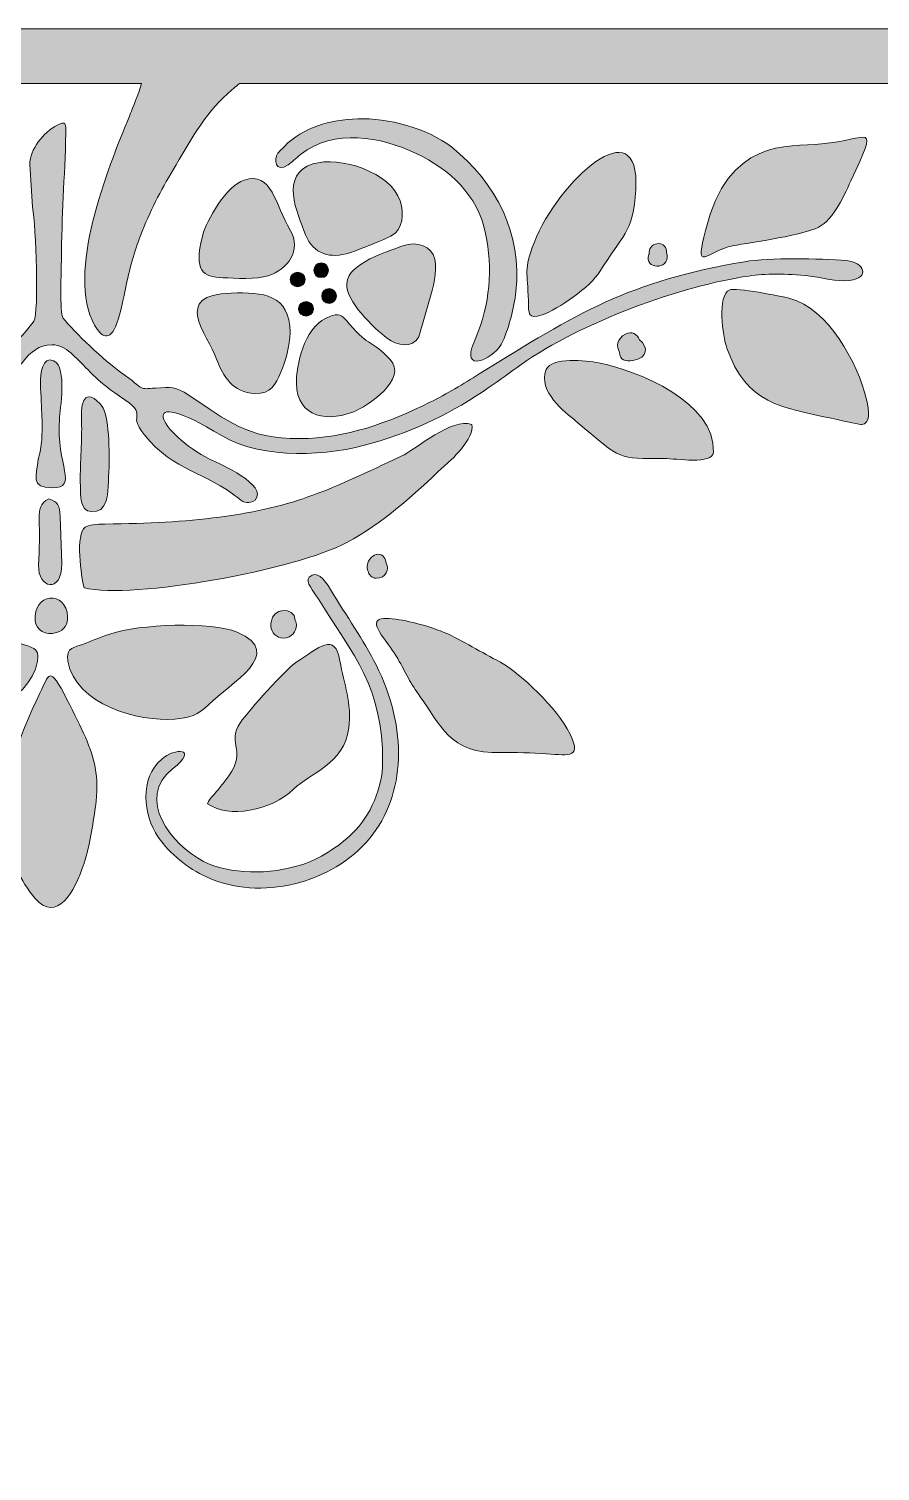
# Model space of a CAD drawing. Header units: inches. Extents: x -203 to 795, y -81 to 920.
# Drawn here: x 46.8 to 326, y 447.1 to 920.3 of the extents above; entities that cross this region are included whole.
import ezdxf

# ---------------------------------------------------------------- set-up
doc = ezdxf.new("R2010")
doc.units = ezdxf.units.IN
doc.header["$MEASUREMENT"] = 0
doc.layers.add('图层 1', color=7, linetype='Continuous')

# ---------------------------------------------------------------- blocks, each defined once
blk = doc.blocks.new('block 2')
at = {"layer": '图层 1', "true_color": 0xffffff}
h = blk.add_hatch(color=7, dxfattribs=at)
h.dxf.hatch_style = 2
edge = h.paths.add_edge_path()
edge.add_spline(control_points=[(786.4, 920.25), (786.4, 920.25), (-197.3, 920.25), (-197.3, 920.25), (-197.3, 920.25), (-197.3, 902.28), (-197.3, 902.28), (-197.3, 902.28), (-8.06, 902.28), (-8.06, 902.28), (-6.8, 901.25), (-5.44, 900.08), (-4.16, 898.94), (3.57, 892.07), (8.43, 882.86), (13.67, 874.02), (17.78, 867.1), (21.41, 860.17), (24.28, 852.67), (26.4, 847.15), (28.11, 841.32), (29.29, 834.96), (29.7, 832.77), (30.79, 827.58), (32.13, 823.69), (34.41, 817.07), (37.41, 819.41), (39.44, 823.07), (48.88, 840.07), (35.32, 874.03), (27.98, 891.66), (27.98, 891.66), (27.61, 892.57), (27.61, 892.57), (27, 894.11), (25.16, 898.85), (24.02, 902.28), (24.02, 902.28), (83.79, 902.28), (83.79, 902.28), (82.64, 898.85), (80.81, 894.11), (80.19, 892.57), (80.19, 892.57), (79.83, 891.66), (79.83, 891.66), (72.48, 874.03), (58.93, 840.07), (68.36, 823.07), (70.4, 819.41), (73.39, 817.07), (75.67, 823.69), (77.01, 827.58), (78.1, 832.77), (78.5, 834.96), (79.69, 841.31), (81.4, 847.15), (83.52, 852.67), (86.4, 860.17), (90.03, 867.1), (94.13, 874.02), (99.37, 882.86), (104.23, 892.07), (111.96, 898.94), (113.24, 900.08), (114.6, 901.25), (115.86, 902.28), (115.86, 902.28), (647.17, 902.28), (647.17, 902.28), (648.53, 902.02), (649.74, 901.5), (650.54, 900.5), (653.68, 896.55), (656.1, 889.69), (657.85, 884.98), (658.12, 884.26), (658.37, 883.53), (658.61, 882.8), (669.41, 849.24), (651.18, 835.38), (659.81, 832.57), (663.41, 831.39), (670.94, 830.42), (673.45, 833.65), (676.67, 837.79), (678.79, 841.93), (680.72, 846.29), (686.83, 860.08), (687.55, 876.25), (683.25, 891.11), (681.27, 897.98), (682.01, 901.03), (684.62, 902.28), (684.62, 902.28), (777.41, 902.28), (777.41, 902.28), (777.41, 902.28), (777.41, 805.55), (777.41, 805.55), (775.62, 805.2), (773.06, 805.49), (769.42, 806.53), (754.56, 810.83), (738.39, 810.11), (724.61, 804), (720.25, 802.06), (716.1, 799.94), (711.96, 796.73), (708.73, 794.23), (709.69, 786.69), (710.88, 783.08), (713.69, 774.46), (727.55, 792.68), (761.11, 781.88), (761.84, 781.65), (762.58, 781.4), (763.28, 781.13), (767.49, 779.57), (773.39, 777.48), (777.42, 774.82), (777.42, 774.82), (777.42, -78.76), (777.42, -78.76), (777.42, -78.76), (795.39, -78.76), (795.39, -78.76), (795.39, -78.76), (795.39, 911.27), (795.39, 911.27), (795.39, 911.27), (795.39, 920.25), (795.39, 920.25), (795.39, 920.25), (786.4, 920.25), (786.4, 920.25)], knot_values=[0, 0, 0, 0, 1, 1, 1, 2, 2, 2, 3, 3, 3, 4, 4, 4, 5, 5, 5, 6, 6, 6, 7, 7, 7, 8, 8, 8, 9, 9, 9, 10, 10, 10, 11, 11, 11, 12, 12, 12, 13, 13, 13, 14, 14, 14, 15, 15, 15, 16, 16, 16, 17, 17, 17, 18, 18, 18, 19, 19, 19, 20, 20, 20, 21, 21, 21, 22, 22, 22, 23, 23, 23, 24, 24, 24, 25, 25, 25, 26, 26, 26, 27, 27, 27, 28, 28, 28, 29, 29, 29, 30, 30, 30, 31, 31, 31, 32, 32, 32, 33, 33, 33, 34, 34, 34, 35, 35, 35, 36, 36, 36, 37, 37, 37, 38, 38, 38, 39, 39, 39, 40, 40, 40, 41, 41, 41, 42, 42, 42, 43, 43, 43, 44, 44, 44, 45, 45, 45, 45], degree=3, periodic=1)
h = blk.add_hatch(color=7, dxfattribs=at)
h.dxf.hatch_style = 2
edge = h.paths.add_edge_path()
edge.add_spline(control_points=[(215.11, 826.42), (220.44, 828.22), (230.87, 835.57), (234.11, 840.63), (241.28, 852.66), (244.98, 852.9), (245.84, 867.56), (247.48, 894.88), (220.39, 870.43), (212.51, 850.08), (209, 841.04), (210.4, 840.64), (210.62, 831.06), (210.72, 826.83), (210.38, 824.81), (215.11, 826.42)], knot_values=[0, 0, 0, 0, 1, 1, 1, 2, 2, 2, 3, 3, 3, 4, 4, 4, 5, 5, 5, 5], degree=3, periodic=1)
h = blk.add_hatch(color=7, dxfattribs=at)
h.dxf.hatch_style = 2
edge = h.paths.add_edge_path()
edge.add_spline(control_points=[(-194.35, 837.91), (-167.71, 837.91), (-146.98, 834.09), (-122.35, 821.47), (-109.63, 814.95), (-97.93, 806.52), (-84.65, 798.38), (-77.1, 793.75), (-69.13, 789.74), (-61.23, 786.7), (-50.23, 782.48), (-35.06, 778.9), (-23.49, 780.14), (-14.67, 781.08), (-5.47, 784.48), (1.44, 788.42), (4.58, 790.22), (8.17, 792.78), (12.03, 793.58), (16.81, 794.55), (18.52, 792.36), (15.36, 788.43), (13.46, 786.08), (10.13, 784.06), (7.9, 782.52), (1.98, 778.45), (-13.69, 772.48), (-12.37, 765.46), (-8.46, 763.48), (-5.85, 767.5), (-2.65, 769.32), (4.43, 773.35), (8.99, 775.15), (16.45, 780.04), (22.53, 784.02), (25.06, 783.66), (27.62, 791.02), (30.35, 798.84), (25.86, 794.99), (33.72, 801.17), (37.6, 804.21), (42.78, 808.44), (45.03, 811.25), (47.36, 814.14), (49.98, 816.6), (54.44, 816.6), (56.81, 816.6), (58.75, 815.52), (60.53, 813.93), (67.09, 808.08), (68.06, 805.41), (76.54, 799.8), (87.14, 792.8), (78.51, 794.61), (84.6, 787.15), (94.74, 774.75), (104.72, 775.09), (115.64, 766.2), (117.65, 764.55), (118.89, 764.39), (120.99, 765.63), (125.39, 770.67), (109.43, 777.56), (106.3, 779.02), (89.68, 787.19), (80.58, 804.9), (110.17, 786.72), (123.92, 778.78), (144.93, 780.01), (159.71, 784.42), (173.99, 788.69), (185.61, 794.22), (197.74, 802.67), (201.25, 805.12), (204.68, 807.59), (208.27, 810.15), (227.8, 824.05), (261.31, 836.11), (282.92, 839.17), (288.36, 839.94), (294.77, 840.09), (303.03, 839.14), (306.88, 838.67), (311.69, 837.21), (315.84, 837.7), (323.09, 838.54), (320.49, 843.78), (315.03, 844.21), (305.94, 844.93), (289.87, 845.27), (281.51, 843.87), (243.72, 837.52), (226.54, 827), (194.54, 807.05), (189.27, 803.77), (183.92, 800.53), (178.33, 797.75), (165.03, 791.11), (150.56, 785.86), (135.71, 785.86), (118.03, 785.86), (112.23, 791.63), (99.29, 800.04), (94.64, 803.06), (93.68, 802.77), (88.33, 802.42), (82.48, 802.03), (85.51, 801.5), (76.89, 807.64), (71.8, 811.26), (61.62, 820.75), (58, 825.47), (56.91, 826.9), (57.46, 841.49), (57.48, 844.59), (57.55, 858.6), (58.56, 871.53), (58.95, 885.98), (59.03, 889.08), (58.93, 890.19), (56.14, 888.7), (51.52, 886.22), (47.1, 880.63), (47.1, 875.87), (47.1, 875.87), (48.05, 861.72), (48.05, 861.72), (49.08, 855.28), (50.22, 827.4), (48.42, 824.39), (46.2, 820.71), (36.9, 811.7), (32.98, 808.31), (25.93, 802.24), (24.74, 802.12), (18.47, 802.25), (12.08, 802.37), (12.88, 802.18), (7.11, 798.69), (-1.03, 793.78), (-15.2, 785.59), (-32.91, 785.59), (-52.26, 785.59), (-74.75, 799.79), (-91.39, 809.46), (-101.02, 815.06), (-110.73, 820.58), (-120.39, 825.48), (-137.51, 834.15), (-156.22, 841.16), (-174.33, 842.83), (-178.38, 843.21), (-194.35, 844.7), (-198.05, 841.37), (-202.02, 837.78), (-197.3, 837.91), (-194.35, 837.91)], knot_values=[0, 0, 0, 0, 1, 1, 1, 2, 2, 2, 3, 3, 3, 4, 4, 4, 5, 5, 5, 6, 6, 6, 7, 7, 7, 8, 8, 8, 9, 9, 9, 10, 10, 10, 11, 11, 11, 12, 12, 12, 13, 13, 13, 14, 14, 14, 15, 15, 15, 16, 16, 16, 17, 17, 17, 18, 18, 18, 19, 19, 19, 20, 20, 20, 21, 21, 21, 22, 22, 22, 23, 23, 23, 24, 24, 24, 25, 25, 25, 26, 26, 26, 27, 27, 27, 28, 28, 28, 29, 29, 29, 30, 30, 30, 31, 31, 31, 32, 32, 32, 33, 33, 33, 34, 34, 34, 35, 35, 35, 36, 36, 36, 37, 37, 37, 38, 38, 38, 39, 39, 39, 40, 40, 40, 41, 41, 41, 42, 42, 42, 43, 43, 43, 44, 44, 44, 45, 45, 45, 46, 46, 46, 47, 47, 47, 48, 48, 48, 49, 49, 49, 50, 50, 50, 51, 51, 51, 52, 52, 52, 52], degree=3, periodic=1)
h = blk.add_hatch(color=7, dxfattribs=at)
h.dxf.hatch_style = 2
edge = h.paths.add_edge_path()
edge.add_spline(control_points=[(192.11, 815.64), (189.53, 807.42), (199.94, 812.28), (202.26, 817.75), (204.39, 822.76), (205.89, 828.4), (206.54, 834.09), (208.73, 852.83), (200.1, 869.88), (185.41, 881.5), (177.68, 887.63), (164.36, 891.12), (154.67, 890.75), (145.62, 890.41), (136.7, 887.95), (130.6, 881.7), (129.69, 880.77), (128.96, 880.12), (128.48, 879.43), (127.08, 877.46), (127.5, 872.77), (131.86, 875.66), (133.12, 876.5), (134.24, 877.74), (135.92, 879.05), (146.93, 887.65), (162.15, 884.89), (173.84, 879.37), (184.78, 874.2), (193.96, 865.79), (196.61, 853.12), (198.99, 841.75), (198, 829.59), (193.38, 818.92), (192.91, 817.84), (192.45, 816.75), (192.11, 815.64)], knot_values=[0, 0, 0, 0, 1, 1, 1, 2, 2, 2, 3, 3, 3, 4, 4, 4, 5, 5, 5, 6, 6, 6, 7, 7, 7, 8, 8, 8, 9, 9, 9, 10, 10, 10, 11, 11, 11, 12, 12, 12, 12], degree=3, periodic=1)
h = blk.add_hatch(color=7, dxfattribs=at)
h.dxf.hatch_style = 2
edge = h.paths.add_edge_path()
edge.add_spline(control_points=[(275.86, 848.63), (279.04, 849.74), (296.1, 851.46), (304.67, 854.68), (310.21, 856.78), (313.75, 864.61), (316.38, 870.37), (325.67, 890.71), (322.81, 883.9), (306.7, 882.49), (295.52, 881.51), (276.09, 884.36), (268.68, 854.14), (265.54, 841.25), (267.52, 845.72), (275.86, 848.63)], knot_values=[0, 0, 0, 0, 1, 1, 1, 2, 2, 2, 3, 3, 3, 4, 4, 4, 5, 5, 5, 5], degree=3, periodic=1)
h = blk.add_hatch(color=7, dxfattribs=at)
h.dxf.hatch_style = 2
edge = h.paths.add_edge_path()
edge.add_spline(control_points=[(165.56, 852.26), (169.58, 854.4), (169.91, 859.56), (168.57, 863.79), (165.61, 873.16), (148.86, 878.69), (139.91, 875.93), (129.06, 872.59), (134.72, 859.92), (137.56, 852.69), (140.09, 846.26), (145.81, 844.74), (152.02, 846.8), (156.77, 848.39), (163.44, 851.13), (165.56, 852.26)], knot_values=[0, 0, 0, 0, 1, 1, 1, 2, 2, 2, 3, 3, 3, 4, 4, 4, 5, 5, 5, 5], degree=3, periodic=1)
h = blk.add_hatch(color=7, dxfattribs=at)
h.dxf.hatch_style = 2
edge = h.paths.add_edge_path()
edge.add_spline(control_points=[(117.39, 870.66), (111.74, 868.77), (105.07, 857.67), (103.71, 852.15), (100.87, 840.67), (103.8, 838.91), (110.41, 838.62), (114.5, 838.44), (121.51, 837.98), (125.27, 839.25), (131.62, 841.39), (136.46, 847.53), (132.48, 854.26), (127.67, 862.38), (126.55, 873.71), (117.39, 870.66)], knot_values=[0, 0, 0, 0, 1, 1, 1, 2, 2, 2, 3, 3, 3, 4, 4, 4, 5, 5, 5, 5], degree=3, periodic=1)
h = blk.add_hatch(color=7, dxfattribs=at)
h.dxf.hatch_style = 2
edge = h.paths.add_edge_path()
edge.add_spline(control_points=[(174.74, 819.27), (174.74, 819.27), (178.16, 831.36), (178.16, 831.36), (179.41, 835.15), (180.83, 840.49), (179.91, 844.75), (179, 849.03), (174.31, 850.71), (169.41, 849.05), (167.51, 848.41), (159.93, 845.54), (158.66, 844.78), (154.61, 842.38), (151.34, 840.72), (151.08, 836.64), (150.72, 830.9), (159.73, 822.32), (164.39, 818.7), (167.35, 816.4), (172.69, 815.32), (174.74, 819.27)], knot_values=[0, 0, 0, 0, 1, 1, 1, 2, 2, 2, 3, 3, 3, 4, 4, 4, 5, 5, 5, 6, 6, 6, 7, 7, 7, 7], degree=3, periodic=1)
h = blk.add_hatch(color=7, dxfattribs=at)
h.dxf.hatch_style = 2
edge = h.paths.add_edge_path()
edge.add_spline(control_points=[(256.16, 846.12), (256.12, 846.38), (256.03, 846.58), (255.96, 846.81), (256.1, 848.42), (255.15, 850.07), (252.79, 849.77), (251.01, 849.54), (250.07, 847.87), (250.24, 846.38), (250.22, 846.31), (250.18, 846.26), (250.15, 846.2), (248.39, 841.38), (256.82, 840.94), (256.16, 846.12)], knot_values=[0, 0, 0, 0, 1, 1, 1, 2, 2, 2, 3, 3, 3, 4, 4, 4, 5, 5, 5, 5], degree=3, periodic=1)
h = blk.add_hatch(color=7, dxfattribs=at)
h.dxf.hatch_style = 2
edge = h.paths.add_edge_path()
edge.add_spline(control_points=[(145.1, 841.06), (145.1, 842.39), (144.01, 843.48), (142.68, 843.48), (141.34, 843.48), (140.26, 842.39), (140.26, 841.06), (140.26, 839.72), (141.34, 838.64), (142.68, 838.64), (144.01, 838.64), (145.1, 839.72), (145.1, 841.06)], knot_values=[0, 0, 0, 0, 1, 1, 1, 2, 2, 2, 3, 3, 3, 4, 4, 4, 4], degree=3, periodic=1)
h = blk.add_hatch(color=7, dxfattribs=at)
h.dxf.hatch_style = 2
edge = h.paths.add_edge_path()
edge.add_spline(control_points=[(132.53, 838.04), (132.53, 836.7), (133.62, 835.62), (134.95, 835.62), (136.29, 835.62), (137.38, 836.7), (137.38, 838.04), (137.38, 839.38), (136.29, 840.46), (134.95, 840.46), (133.62, 840.46), (132.53, 839.38), (132.53, 838.04)], knot_values=[0, 0, 0, 0, 1, 1, 1, 2, 2, 2, 3, 3, 3, 4, 4, 4, 4], degree=3, periodic=1)
h = blk.add_hatch(color=7, dxfattribs=at)
h.dxf.hatch_style = 2
edge = h.paths.add_edge_path()
edge.add_spline(control_points=[(108.4, 811.92), (110.5, 806.28), (113.67, 800.88), (120.93, 800.64), (126.39, 800.46), (127.59, 803.54), (129.45, 807.62), (130.94, 810.9), (132.46, 816.49), (132.46, 820.58), (132.46, 833.23), (123.52, 833.91), (113.2, 833.59), (93.45, 832.99), (105.33, 820.14), (108.4, 811.92)], knot_values=[0, 0, 0, 0, 1, 1, 1, 2, 2, 2, 3, 3, 3, 4, 4, 4, 5, 5, 5, 5], degree=3, periodic=1)
h = blk.add_hatch(color=7, dxfattribs=at)
h.dxf.hatch_style = 2
edge = h.paths.add_edge_path()
edge.add_spline(control_points=[(145.28, 830.21), (146.61, 830.21), (147.7, 831.3), (147.7, 832.64), (147.7, 833.98), (146.61, 835.06), (145.28, 835.06), (143.94, 835.06), (142.86, 833.98), (142.86, 832.64), (142.86, 831.3), (143.94, 830.21), (145.28, 830.21)], knot_values=[0, 0, 0, 0, 1, 1, 1, 2, 2, 2, 3, 3, 3, 4, 4, 4, 4], degree=3, periodic=1)
h = blk.add_hatch(color=7, dxfattribs=at)
h.dxf.hatch_style = 2
edge = h.paths.add_edge_path()
edge.add_spline(control_points=[(296.38, 831.84), (293.47, 832.59), (278.54, 835.45), (276.66, 834.67), (272.45, 832.95), (274.4, 819.21), (275.69, 815.55), (282.21, 797.04), (293.73, 796.08), (309.97, 792.49), (315.2, 791.34), (319.59, 790.41), (319.95, 790.45), (322.66, 790.74), (322.49, 794.69), (321.51, 798.72), (318.55, 810.77), (308.86, 828.61), (296.38, 831.84)], knot_values=[0, 0, 0, 0, 1, 1, 1, 2, 2, 2, 3, 3, 3, 4, 4, 4, 5, 5, 5, 6, 6, 6, 6], degree=3, periodic=1)
h = blk.add_hatch(color=7, dxfattribs=at)
h.dxf.hatch_style = 2
edge = h.paths.add_edge_path()
edge.add_spline(control_points=[(137.7, 830.84), (136.36, 830.84), (135.27, 829.75), (135.27, 828.42), (135.27, 827.08), (136.36, 826), (137.7, 826), (139.03, 826), (140.12, 827.08), (140.12, 828.42), (140.12, 829.75), (139.03, 830.84), (137.7, 830.84)], knot_values=[0, 0, 0, 0, 1, 1, 1, 2, 2, 2, 3, 3, 3, 4, 4, 4, 4], degree=3, periodic=1)
h = blk.add_hatch(color=7, dxfattribs=at)
h.dxf.hatch_style = 2
edge = h.paths.add_edge_path()
edge.add_spline(control_points=[(153.04, 794.55), (158.05, 796.47), (171.26, 805.45), (165.26, 811.82), (159.2, 818.25), (158.59, 815.63), (151.94, 823.4), (150.85, 824.67), (149.52, 826.86), (147.25, 826.39), (138.64, 824.62), (135.3, 813.95), (134.63, 806.24), (133.52, 793.65), (143.19, 790.8), (153.04, 794.55)], knot_values=[0, 0, 0, 0, 1, 1, 1, 2, 2, 2, 3, 3, 3, 4, 4, 4, 5, 5, 5, 5], degree=3, periodic=1)
h = blk.add_hatch(color=7, dxfattribs=at)
h.dxf.hatch_style = 2
edge = h.paths.add_edge_path()
edge.add_spline(control_points=[(244.83, 811.42), (250.07, 812.35), (249.87, 816.01), (247.1, 818.2), (246.4, 820.02), (244.58, 821.28), (242.49, 820.14), (239.64, 818.59), (239.4, 815.96), (240.47, 814.23), (240.64, 811.55), (242.54, 811.01), (244.83, 811.42)], knot_values=[0, 0, 0, 0, 1, 1, 1, 2, 2, 2, 3, 3, 3, 4, 4, 4, 4], degree=3, periodic=1)
h = blk.add_hatch(color=7, dxfattribs=at)
h.dxf.hatch_style = 2
edge = h.paths.add_edge_path()
edge.add_spline(control_points=[(49.89, 779.14), (49.36, 773.51), (47.22, 769.68), (54.44, 769.68), (63.3, 769.68), (55.74, 777.1), (56.81, 792.38), (57, 795.02), (59.45, 809.2), (55.03, 811.3), (51.15, 813.13), (50.61, 807.04), (50.61, 803.99), (50.78, 799.72), (51, 796.1), (51.1, 792.89), (51.18, 790.18), (51.19, 787.78), (51.02, 785.53), (50.85, 783.28), (50.5, 781.19), (49.89, 779.14)], knot_values=[0, 0, 0, 0, 1, 1, 1, 2, 2, 2, 3, 3, 3, 4, 4, 4, 5, 5, 5, 6, 6, 6, 7, 7, 7, 7], degree=3, periodic=1)
h = blk.add_hatch(color=7, dxfattribs=at)
h.dxf.hatch_style = 2
edge = h.paths.add_edge_path()
edge.add_spline(control_points=[(233.61, 810.7), (229.77, 811.45), (218.13, 812.68), (216.47, 808.46), (213.63, 801.24), (222.5, 794.69), (226.24, 791.54), (242.09, 778.16), (239.58, 779.48), (255.29, 779.31), (258.98, 779.27), (271.14, 777.3), (271.32, 781.29), (272.07, 797.72), (246.71, 808.16), (233.61, 810.7)], knot_values=[0, 0, 0, 0, 1, 1, 1, 2, 2, 2, 3, 3, 3, 4, 4, 4, 5, 5, 5, 5], degree=3, periodic=1)
h = blk.add_hatch(color=7, dxfattribs=at)
h.dxf.hatch_style = 2
edge = h.paths.add_edge_path()
edge.add_spline(control_points=[(63.74, 769.19), (63.9, 765.64), (63.83, 760.99), (69.03, 762), (73.12, 762.79), (72.76, 770.04), (72.95, 773.25), (73.5, 782.14), (72.92, 793.73), (70.86, 796.4), (68.86, 799.01), (65.34, 801.73), (64.31, 796.83), (63.79, 794.41), (64.14, 792.19), (64.14, 789.06), (64.13, 783.27), (63.46, 775.31), (63.74, 769.19)], knot_values=[0, 0, 0, 0, 1, 1, 1, 2, 2, 2, 3, 3, 3, 4, 4, 4, 5, 5, 5, 6, 6, 6, 6], degree=3, periodic=1)
h = blk.add_hatch(color=7, dxfattribs=at)
h.dxf.hatch_style = 2
edge = h.paths.add_edge_path()
edge.add_spline(control_points=[(192.06, 790.49), (185.33, 792.64), (174.32, 782.7), (168.73, 779.96), (145.94, 769.29), (134.6, 763.43), (109.36, 760.09), (97.3, 758.49), (86.32, 757.98), (71.76, 757.82), (68.91, 757.79), (66.47, 757.56), (65.26, 756.79), (61.98, 754.74), (64.01, 740.44), (64.9, 736.9), (81.09, 733.02), (134.16, 742.76), (151.05, 751.75), (162.92, 758.08), (172.98, 767.3), (182.97, 776.77), (184.77, 778.14), (193.4, 786.18), (192.06, 790.49)], knot_values=[0, 0, 0, 0, 1, 1, 1, 2, 2, 2, 3, 3, 3, 4, 4, 4, 5, 5, 5, 6, 6, 6, 7, 7, 7, 8, 8, 8, 8], degree=3, periodic=1)
h = blk.add_hatch(color=7, dxfattribs=at)
h.dxf.hatch_style = 2
edge = h.paths.add_edge_path()
edge.add_spline(control_points=[(57.62, 744.82), (57.62, 744.82), (57.07, 760.24), (57.07, 760.24), (56.87, 764.11), (56.61, 764.86), (53.33, 766.1), (50.58, 764.59), (50.1, 762.49), (50.18, 759.92), (50.39, 754), (50.24, 750.23), (50, 744.33), (49.68, 736.67), (57.62, 734.8), (57.62, 744.82)], knot_values=[0, 0, 0, 0, 1, 1, 1, 2, 2, 2, 3, 3, 3, 4, 4, 4, 5, 5, 5, 5], degree=3, periodic=1)
h = blk.add_hatch(color=7, dxfattribs=at)
h.dxf.hatch_style = 2
edge = h.paths.add_edge_path()
edge.add_spline(control_points=[(159.08, 746.8), (157.67, 745.32), (157.48, 743.68), (158.01, 742.47), (158.3, 741.15), (159.23, 740.03), (160.68, 740.03), (163.94, 740.01), (165.18, 743.06), (164.03, 744.98), (163.92, 745.67), (163.67, 746.35), (163.25, 746.97), (162.29, 748.34), (160.37, 748.15), (159.08, 746.8)], knot_values=[0, 0, 0, 0, 1, 1, 1, 2, 2, 2, 3, 3, 3, 4, 4, 4, 5, 5, 5, 5], degree=3, periodic=1)
h = blk.add_hatch(color=7, dxfattribs=at)
h.dxf.hatch_style = 2
edge = h.paths.add_edge_path()
edge.add_spline(control_points=[(145.71, 736.38), (143.64, 739.78), (141.16, 742.83), (138.78, 740.37), (137.31, 738.95), (140.21, 735.69), (141.65, 733.37), (153.51, 714.12), (162.84, 704.92), (162.84, 679.56), (162.84, 671.44), (158.86, 662.11), (153, 656.41), (148.21, 651.74), (141.69, 647.81), (136.61, 646.16), (125.74, 642.63), (112.63, 642.81), (104.08, 647.15), (93.52, 652.52), (81.75, 667.84), (93.96, 677.53), (102.8, 684.54), (94.62, 684.4), (90.37, 680.72), (83.04, 674.38), (84.19, 662.37), (89.25, 655.14), (93.22, 649.45), (98.8, 644.95), (105.09, 642.03), (122.62, 633.9), (146.55, 639.95), (158.66, 654.79), (170.39, 669.15), (171.18, 690.78), (160.68, 711.61), (156.52, 719.84), (151.05, 727.54), (145.71, 736.38)], knot_values=[0, 0, 0, 0, 1, 1, 1, 2, 2, 2, 3, 3, 3, 4, 4, 4, 5, 5, 5, 6, 6, 6, 7, 7, 7, 8, 8, 8, 9, 9, 9, 10, 10, 10, 11, 11, 11, 12, 12, 12, 13, 13, 13, 13], degree=3, periodic=1)
h = blk.add_hatch(color=7, dxfattribs=at)
h.dxf.hatch_style = 2
edge = h.paths.add_edge_path()
edge.add_spline(control_points=[(55.93, 722.23), (58.63, 723.01), (59.63, 725.15), (59.53, 727.36), (59.14, 736.33), (47.97, 735.16), (48.89, 726.06), (49.21, 722.88), (52.21, 721.15), (55.93, 722.23)], knot_values=[0, 0, 0, 0, 1, 1, 1, 2, 2, 2, 3, 3, 3, 3], degree=3, periodic=1)
h = blk.add_hatch(color=7, dxfattribs=at)
h.dxf.hatch_style = 2
edge = h.paths.add_edge_path()
edge.add_spline(control_points=[(126.36, 725.92), (126.03, 724.94), (126.05, 723.81), (126.58, 722.74), (127.32, 721.23), (129.6, 719.54), (132.23, 720.82), (134.07, 721.7), (135.13, 724.26), (134.19, 726.22), (133.89, 731.13), (126.45, 729.96), (126.36, 725.92)], knot_values=[0, 0, 0, 0, 1, 1, 1, 2, 2, 2, 3, 3, 3, 4, 4, 4, 4], degree=3, periodic=1)
h = blk.add_hatch(color=7, dxfattribs=at)
h.dxf.hatch_style = 2
edge = h.paths.add_edge_path()
edge.add_spline(control_points=[(14.56, 693.81), (26.68, 692.91), (47.14, 698.45), (49.67, 712.85), (50.5, 717.57), (47.41, 717.25), (43.98, 718.65), (41.25, 719.77), (38.47, 720.87), (35.57, 721.85), (26.56, 724.88), (2.55, 725.96), (-5.82, 722.35), (-22.06, 715.37), (-3.42, 705.58), (3.49, 698.62), (6.91, 695.17), (10.09, 694.15), (14.56, 693.81)], knot_values=[0, 0, 0, 0, 1, 1, 1, 2, 2, 2, 3, 3, 3, 4, 4, 4, 5, 5, 5, 6, 6, 6, 6], degree=3, periodic=1)
h = blk.add_hatch(color=7, dxfattribs=at)
h.dxf.hatch_style = 2
edge = h.paths.add_edge_path()
edge.add_spline(control_points=[(94.73, 693.81), (99.2, 694.15), (102.38, 695.17), (105.8, 698.62), (112.71, 705.58), (131.35, 715.37), (115.12, 722.35), (106.75, 725.96), (82.73, 724.88), (73.72, 721.85), (70.82, 720.87), (68.05, 719.77), (65.31, 718.65), (61.89, 717.25), (58.8, 717.57), (59.62, 712.85), (62.15, 698.45), (82.62, 692.91), (94.73, 693.81)], knot_values=[0, 0, 0, 0, 1, 1, 1, 2, 2, 2, 3, 3, 3, 4, 4, 4, 5, 5, 5, 6, 6, 6, 6], degree=3, periodic=1)
h = blk.add_hatch(color=7, dxfattribs=at)
h.dxf.hatch_style = 2
edge = h.paths.add_edge_path()
edge.add_spline(control_points=[(201.47, 712.51), (195.15, 715.67), (189.25, 719.55), (183.02, 722.27), (180.33, 723.43), (172.89, 725.85), (167.18, 726.6), (160.52, 727.47), (158.98, 726.36), (163.08, 720.43), (164.47, 718.43), (166.23, 716.42), (167.79, 713.65), (170.52, 708.84), (171.87, 705.58), (175.17, 701.13), (181.63, 692.44), (184.49, 682.18), (201.71, 682.85), (206.04, 683.03), (211.84, 682.71), (216.61, 682.44), (224.07, 682.03), (228.98, 680.59), (223.36, 690.59), (218.32, 699.53), (205.77, 710.36), (201.47, 712.51)], knot_values=[0, 0, 0, 0, 1, 1, 1, 2, 2, 2, 3, 3, 3, 4, 4, 4, 5, 5, 5, 6, 6, 6, 7, 7, 7, 8, 8, 8, 9, 9, 9, 9], degree=3, periodic=1)
h = blk.add_hatch(color=7, dxfattribs=at)
h.dxf.hatch_style = 2
edge = h.paths.add_edge_path()
edge.add_spline(control_points=[(133.6, 670.82), (139, 676.1), (150.17, 678.99), (151.74, 690.93), (152.8, 699.09), (150.14, 705.21), (148.82, 712.95), (147.22, 722.44), (142.04, 717.4), (134.52, 712.48), (131.14, 710.26), (118.92, 696.63), (116.17, 692.7), (111.37, 685.82), (119.18, 682.93), (111.08, 673.46), (110.14, 672.37), (109.37, 671.25), (108.4, 670.04), (107.11, 668.42), (106.23, 668.2), (105.44, 666.06), (112.1, 661.12), (126.4, 663.77), (133.6, 670.82)], knot_values=[0, 0, 0, 0, 1, 1, 1, 2, 2, 2, 3, 3, 3, 4, 4, 4, 5, 5, 5, 6, 6, 6, 7, 7, 7, 8, 8, 8, 8], degree=3, periodic=1)
h = blk.add_hatch(color=7, dxfattribs=at)
h.dxf.hatch_style = 2
edge = h.paths.add_edge_path()
edge.add_spline(control_points=[(59.32, 700.26), (53.38, 711.97), (53.48, 708.42), (50.43, 702.29), (43.71, 688.71), (36.55, 669.88), (39.62, 653.63), (40.43, 649.28), (44.18, 640.3), (48.84, 635), (55.96, 626.94), (61.73, 636.9), (64.92, 646.58), (66.87, 652.53), (67.75, 658.81), (68.62, 665.01), (69.33, 669.99), (69.31, 674.01), (68.59, 677.9), (67.38, 684.4), (64.24, 690.55), (59.32, 700.26)], knot_values=[0, 0, 0, 0, 1, 1, 1, 2, 2, 2, 3, 3, 3, 4, 4, 4, 5, 5, 5, 6, 6, 6, 7, 7, 7, 7], degree=3, periodic=1)
at = {"layer": '图层 1', "lineweight": 0}
for points, knots in [([(786.4, 920.25), (786.4, 920.25), (-197.3, 920.25), (-197.3, 920.25), (-197.3, 920.25), (-197.3, 902.28), (-197.3, 902.28), (-197.3, 902.28), (-8.06, 902.28), (-8.06, 902.28), (-6.8, 901.25), (-5.44, 900.08), (-4.16, 898.94), (3.57, 892.07), (8.43, 882.86), (13.67, 874.02), (17.78, 867.1), (21.41, 860.17), (24.28, 852.67), (26.4, 847.15), (28.11, 841.32), (29.29, 834.96), (29.7, 832.77), (30.79, 827.58), (32.13, 823.69), (34.41, 817.07), (37.41, 819.41), (39.44, 823.07), (48.88, 840.07), (35.32, 874.03), (27.98, 891.66), (27.98, 891.66), (27.61, 892.57), (27.61, 892.57), (27, 894.11), (25.16, 898.85), (24.02, 902.28), (24.02, 902.28), (83.79, 902.28), (83.79, 902.28), (82.64, 898.85), (80.81, 894.11), (80.19, 892.57), (80.19, 892.57), (79.83, 891.66), (79.83, 891.66), (72.48, 874.03), (58.93, 840.07), (68.36, 823.07), (70.4, 819.41), (73.39, 817.07), (75.67, 823.69), (77.01, 827.58), (78.1, 832.77), (78.5, 834.96), (79.69, 841.31), (81.4, 847.15), (83.52, 852.67), (86.4, 860.17), (90.03, 867.1), (94.13, 874.02), (99.37, 882.86), (104.23, 892.07), (111.96, 898.94), (113.24, 900.08), (114.6, 901.25), (115.86, 902.28), (115.86, 902.28), (647.17, 902.28), (647.17, 902.28), (648.53, 902.02), (649.74, 901.5), (650.54, 900.5), (653.68, 896.55), (656.1, 889.69), (657.85, 884.98), (658.12, 884.26), (658.37, 883.53), (658.61, 882.8), (669.41, 849.24), (651.18, 835.38), (659.81, 832.57), (663.41, 831.39), (670.94, 830.42), (673.45, 833.65), (676.67, 837.79), (678.79, 841.93), (680.72, 846.29), (686.83, 860.08), (687.55, 876.25), (683.25, 891.11), (681.27, 897.98), (682.01, 901.03), (684.62, 902.28), (684.62, 902.28), (777.41, 902.28), (777.41, 902.28), (777.41, 902.28), (777.41, 805.55), (777.41, 805.55), (775.62, 805.2), (773.06, 805.49), (769.42, 806.53), (754.56, 810.83), (738.39, 810.11), (724.61, 804), (720.25, 802.06), (716.1, 799.94), (711.96, 796.73), (708.73, 794.23), (709.69, 786.69), (710.88, 783.08), (713.69, 774.46), (727.55, 792.68), (761.11, 781.88), (761.84, 781.65), (762.58, 781.4), (763.28, 781.13), (767.49, 779.57), (773.39, 777.48), (777.42, 774.82), (777.42, 774.82), (777.42, -78.76), (777.42, -78.76), (777.42, -78.76), (795.39, -78.76), (795.39, -78.76), (795.39, -78.76), (795.39, 911.27), (795.39, 911.27), (795.39, 911.27), (795.39, 920.25), (795.39, 920.25), (795.39, 920.25), (786.4, 920.25), (786.4, 920.25)], [0, 0, 0, 0, 1, 1, 1, 2, 2, 2, 3, 3, 3, 4, 4, 4, 5, 5, 5, 6, 6, 6, 7, 7, 7, 8, 8, 8, 9, 9, 9, 10, 10, 10, 11, 11, 11, 12, 12, 12, 13, 13, 13, 14, 14, 14, 15, 15, 15, 16, 16, 16, 17, 17, 17, 18, 18, 18, 19, 19, 19, 20, 20, 20, 21, 21, 21, 22, 22, 22, 23, 23, 23, 24, 24, 24, 25, 25, 25, 26, 26, 26, 27, 27, 27, 28, 28, 28, 29, 29, 29, 30, 30, 30, 31, 31, 31, 32, 32, 32, 33, 33, 33, 34, 34, 34, 35, 35, 35, 36, 36, 36, 37, 37, 37, 38, 38, 38, 39, 39, 39, 40, 40, 40, 41, 41, 41, 42, 42, 42, 43, 43, 43, 44, 44, 44, 45, 45, 45, 45]), ([(215.11, 826.42), (220.44, 828.22), (230.87, 835.57), (234.11, 840.63), (241.28, 852.66), (244.98, 852.9), (245.84, 867.56), (247.48, 894.88), (220.39, 870.43), (212.51, 850.08), (209, 841.04), (210.4, 840.64), (210.62, 831.06), (210.72, 826.83), (210.38, 824.81), (215.11, 826.42)], [0, 0, 0, 0, 1, 1, 1, 2, 2, 2, 3, 3, 3, 4, 4, 4, 5, 5, 5, 5]), ([(-194.35, 837.91), (-167.71, 837.91), (-146.98, 834.09), (-122.35, 821.47), (-109.63, 814.95), (-97.93, 806.52), (-84.65, 798.38), (-77.1, 793.75), (-69.13, 789.74), (-61.23, 786.7), (-50.23, 782.48), (-35.06, 778.9), (-23.49, 780.14), (-14.67, 781.08), (-5.47, 784.48), (1.44, 788.42), (4.58, 790.22), (8.17, 792.78), (12.03, 793.58), (16.81, 794.55), (18.52, 792.36), (15.36, 788.43), (13.46, 786.08), (10.13, 784.06), (7.9, 782.52), (1.98, 778.45), (-13.69, 772.48), (-12.37, 765.46), (-8.46, 763.48), (-5.85, 767.5), (-2.65, 769.32), (4.43, 773.35), (8.99, 775.15), (16.45, 780.04), (22.53, 784.02), (25.06, 783.66), (27.62, 791.02), (30.35, 798.84), (25.86, 794.99), (33.72, 801.17), (37.6, 804.21), (42.78, 808.44), (45.03, 811.25), (47.36, 814.14), (49.98, 816.6), (54.44, 816.6), (56.81, 816.6), (58.75, 815.52), (60.53, 813.93), (67.09, 808.08), (68.06, 805.41), (76.54, 799.8), (87.14, 792.8), (78.51, 794.61), (84.6, 787.15), (94.74, 774.75), (104.72, 775.09), (115.64, 766.2), (117.65, 764.55), (118.89, 764.39), (120.99, 765.63), (125.39, 770.67), (109.43, 777.56), (106.3, 779.02), (89.68, 787.19), (80.58, 804.9), (110.17, 786.72), (123.92, 778.78), (144.93, 780.01), (159.71, 784.42), (173.99, 788.69), (185.61, 794.22), (197.74, 802.67), (201.25, 805.12), (204.68, 807.59), (208.27, 810.15), (227.8, 824.05), (261.31, 836.11), (282.92, 839.17), (288.36, 839.94), (294.77, 840.09), (303.03, 839.14), (306.88, 838.67), (311.69, 837.21), (315.84, 837.7), (323.09, 838.54), (320.49, 843.78), (315.03, 844.21), (305.94, 844.93), (289.87, 845.27), (281.51, 843.87), (243.72, 837.52), (226.54, 827), (194.54, 807.05), (189.27, 803.77), (183.92, 800.53), (178.33, 797.75), (165.03, 791.11), (150.56, 785.86), (135.71, 785.86), (118.03, 785.86), (112.23, 791.63), (99.29, 800.04), (94.64, 803.06), (93.68, 802.77), (88.33, 802.42), (82.48, 802.03), (85.51, 801.5), (76.89, 807.64), (71.8, 811.26), (61.62, 820.75), (58, 825.47), (56.91, 826.9), (57.46, 841.49), (57.48, 844.59), (57.55, 858.6), (58.56, 871.53), (58.95, 885.98), (59.03, 889.08), (58.93, 890.19), (56.14, 888.7), (51.52, 886.22), (47.1, 880.63), (47.1, 875.87), (47.1, 875.87), (48.05, 861.72), (48.05, 861.72), (49.08, 855.28), (50.22, 827.4), (48.42, 824.39), (46.2, 820.71), (36.9, 811.7), (32.98, 808.31), (25.93, 802.24), (24.74, 802.12), (18.47, 802.25), (12.08, 802.37), (12.88, 802.18), (7.11, 798.69), (-1.03, 793.78), (-15.2, 785.59), (-32.91, 785.59), (-52.26, 785.59), (-74.75, 799.79), (-91.39, 809.46), (-101.02, 815.06), (-110.73, 820.58), (-120.39, 825.48), (-137.51, 834.15), (-156.22, 841.16), (-174.33, 842.83), (-178.38, 843.21), (-194.35, 844.7), (-198.05, 841.37), (-202.02, 837.78), (-197.3, 837.91), (-194.35, 837.91)], [0, 0, 0, 0, 1, 1, 1, 2, 2, 2, 3, 3, 3, 4, 4, 4, 5, 5, 5, 6, 6, 6, 7, 7, 7, 8, 8, 8, 9, 9, 9, 10, 10, 10, 11, 11, 11, 12, 12, 12, 13, 13, 13, 14, 14, 14, 15, 15, 15, 16, 16, 16, 17, 17, 17, 18, 18, 18, 19, 19, 19, 20, 20, 20, 21, 21, 21, 22, 22, 22, 23, 23, 23, 24, 24, 24, 25, 25, 25, 26, 26, 26, 27, 27, 27, 28, 28, 28, 29, 29, 29, 30, 30, 30, 31, 31, 31, 32, 32, 32, 33, 33, 33, 34, 34, 34, 35, 35, 35, 36, 36, 36, 37, 37, 37, 38, 38, 38, 39, 39, 39, 40, 40, 40, 41, 41, 41, 42, 42, 42, 43, 43, 43, 44, 44, 44, 45, 45, 45, 46, 46, 46, 47, 47, 47, 48, 48, 48, 49, 49, 49, 50, 50, 50, 51, 51, 51, 52, 52, 52, 52]), ([(192.11, 815.64), (189.53, 807.42), (199.94, 812.28), (202.26, 817.75), (204.39, 822.76), (205.89, 828.4), (206.54, 834.09), (208.73, 852.83), (200.1, 869.88), (185.41, 881.5), (177.68, 887.63), (164.36, 891.12), (154.67, 890.75), (145.62, 890.41), (136.7, 887.95), (130.6, 881.7), (129.69, 880.77), (128.96, 880.12), (128.48, 879.43), (127.08, 877.46), (127.5, 872.77), (131.86, 875.66), (133.12, 876.5), (134.24, 877.74), (135.92, 879.05), (146.93, 887.65), (162.15, 884.89), (173.84, 879.37), (184.78, 874.2), (193.96, 865.79), (196.61, 853.12), (198.99, 841.75), (198, 829.59), (193.38, 818.92), (192.91, 817.84), (192.45, 816.75), (192.11, 815.64)], [0, 0, 0, 0, 1, 1, 1, 2, 2, 2, 3, 3, 3, 4, 4, 4, 5, 5, 5, 6, 6, 6, 7, 7, 7, 8, 8, 8, 9, 9, 9, 10, 10, 10, 11, 11, 11, 12, 12, 12, 12]), ([(275.86, 848.63), (279.04, 849.74), (296.1, 851.46), (304.67, 854.68), (310.21, 856.78), (313.75, 864.61), (316.38, 870.37), (325.67, 890.71), (322.81, 883.9), (306.7, 882.49), (295.52, 881.51), (276.09, 884.36), (268.68, 854.14), (265.54, 841.25), (267.52, 845.72), (275.86, 848.63)], [0, 0, 0, 0, 1, 1, 1, 2, 2, 2, 3, 3, 3, 4, 4, 4, 5, 5, 5, 5]), ([(165.56, 852.26), (169.58, 854.4), (169.91, 859.56), (168.57, 863.79), (165.61, 873.16), (148.86, 878.69), (139.91, 875.93), (129.06, 872.59), (134.72, 859.92), (137.56, 852.69), (140.09, 846.26), (145.81, 844.74), (152.02, 846.8), (156.77, 848.39), (163.44, 851.13), (165.56, 852.26)], [0, 0, 0, 0, 1, 1, 1, 2, 2, 2, 3, 3, 3, 4, 4, 4, 5, 5, 5, 5]), ([(117.39, 870.66), (111.74, 868.77), (105.07, 857.67), (103.71, 852.15), (100.87, 840.67), (103.8, 838.91), (110.41, 838.62), (114.5, 838.44), (121.51, 837.98), (125.27, 839.25), (131.62, 841.39), (136.46, 847.53), (132.48, 854.26), (127.67, 862.38), (126.55, 873.71), (117.39, 870.66)], [0, 0, 0, 0, 1, 1, 1, 2, 2, 2, 3, 3, 3, 4, 4, 4, 5, 5, 5, 5]), ([(174.74, 819.27), (174.74, 819.27), (178.16, 831.36), (178.16, 831.36), (179.41, 835.15), (180.83, 840.49), (179.91, 844.75), (179, 849.03), (174.31, 850.71), (169.41, 849.05), (167.51, 848.41), (159.93, 845.54), (158.66, 844.78), (154.61, 842.38), (151.34, 840.72), (151.08, 836.64), (150.72, 830.9), (159.73, 822.32), (164.39, 818.7), (167.35, 816.4), (172.69, 815.32), (174.74, 819.27)], [0, 0, 0, 0, 1, 1, 1, 2, 2, 2, 3, 3, 3, 4, 4, 4, 5, 5, 5, 6, 6, 6, 7, 7, 7, 7]), ([(256.16, 846.12), (256.12, 846.38), (256.03, 846.58), (255.96, 846.81), (256.1, 848.42), (255.15, 850.07), (252.79, 849.77), (251.01, 849.54), (250.07, 847.87), (250.24, 846.38), (250.22, 846.31), (250.18, 846.26), (250.15, 846.2), (248.39, 841.38), (256.82, 840.94), (256.16, 846.12)], [0, 0, 0, 0, 1, 1, 1, 2, 2, 2, 3, 3, 3, 4, 4, 4, 5, 5, 5, 5]), ([(145.1, 841.06), (145.1, 842.39), (144.01, 843.48), (142.68, 843.48), (141.34, 843.48), (140.26, 842.39), (140.26, 841.06), (140.26, 839.72), (141.34, 838.64), (142.68, 838.64), (144.01, 838.64), (145.1, 839.72), (145.1, 841.06)], [0, 0, 0, 0, 1, 1, 1, 2, 2, 2, 3, 3, 3, 4, 4, 4, 4]), ([(132.53, 838.04), (132.53, 836.7), (133.62, 835.62), (134.95, 835.62), (136.29, 835.62), (137.38, 836.7), (137.38, 838.04), (137.38, 839.38), (136.29, 840.46), (134.95, 840.46), (133.62, 840.46), (132.53, 839.38), (132.53, 838.04)], [0, 0, 0, 0, 1, 1, 1, 2, 2, 2, 3, 3, 3, 4, 4, 4, 4]), ([(108.4, 811.92), (110.5, 806.28), (113.67, 800.88), (120.93, 800.64), (126.39, 800.46), (127.59, 803.54), (129.45, 807.62), (130.94, 810.9), (132.46, 816.49), (132.46, 820.58), (132.46, 833.23), (123.52, 833.91), (113.2, 833.59), (93.45, 832.99), (105.33, 820.14), (108.4, 811.92)], [0, 0, 0, 0, 1, 1, 1, 2, 2, 2, 3, 3, 3, 4, 4, 4, 5, 5, 5, 5]), ([(145.28, 830.21), (146.61, 830.21), (147.7, 831.3), (147.7, 832.64), (147.7, 833.98), (146.61, 835.06), (145.28, 835.06), (143.94, 835.06), (142.86, 833.98), (142.86, 832.64), (142.86, 831.3), (143.94, 830.21), (145.28, 830.21)], [0, 0, 0, 0, 1, 1, 1, 2, 2, 2, 3, 3, 3, 4, 4, 4, 4]), ([(296.38, 831.84), (293.47, 832.59), (278.54, 835.45), (276.66, 834.67), (272.45, 832.95), (274.4, 819.21), (275.69, 815.55), (282.21, 797.04), (293.73, 796.08), (309.97, 792.49), (315.2, 791.34), (319.59, 790.41), (319.95, 790.45), (322.66, 790.74), (322.49, 794.69), (321.51, 798.72), (318.55, 810.77), (308.86, 828.61), (296.38, 831.84)], [0, 0, 0, 0, 1, 1, 1, 2, 2, 2, 3, 3, 3, 4, 4, 4, 5, 5, 5, 6, 6, 6, 6]), ([(137.7, 830.84), (136.36, 830.84), (135.27, 829.75), (135.27, 828.42), (135.27, 827.08), (136.36, 826), (137.7, 826), (139.03, 826), (140.12, 827.08), (140.12, 828.42), (140.12, 829.75), (139.03, 830.84), (137.7, 830.84)], [0, 0, 0, 0, 1, 1, 1, 2, 2, 2, 3, 3, 3, 4, 4, 4, 4]), ([(153.04, 794.55), (158.05, 796.47), (171.26, 805.45), (165.26, 811.82), (159.2, 818.25), (158.59, 815.63), (151.94, 823.4), (150.85, 824.67), (149.52, 826.86), (147.25, 826.39), (138.64, 824.62), (135.3, 813.95), (134.63, 806.24), (133.52, 793.65), (143.19, 790.8), (153.04, 794.55)], [0, 0, 0, 0, 1, 1, 1, 2, 2, 2, 3, 3, 3, 4, 4, 4, 5, 5, 5, 5]), ([(244.83, 811.42), (250.07, 812.35), (249.87, 816.01), (247.1, 818.2), (246.4, 820.02), (244.58, 821.28), (242.49, 820.14), (239.64, 818.59), (239.4, 815.96), (240.47, 814.23), (240.64, 811.55), (242.54, 811.01), (244.83, 811.42)], [0, 0, 0, 0, 1, 1, 1, 2, 2, 2, 3, 3, 3, 4, 4, 4, 4]), ([(49.89, 779.14), (49.36, 773.51), (47.22, 769.68), (54.44, 769.68), (63.3, 769.68), (55.74, 777.1), (56.81, 792.38), (57, 795.02), (59.45, 809.2), (55.03, 811.3), (51.15, 813.13), (50.61, 807.04), (50.61, 803.99), (50.78, 799.72), (51, 796.1), (51.1, 792.89), (51.18, 790.18), (51.19, 787.78), (51.02, 785.53), (50.85, 783.28), (50.5, 781.19), (49.89, 779.14)], [0, 0, 0, 0, 1, 1, 1, 2, 2, 2, 3, 3, 3, 4, 4, 4, 5, 5, 5, 6, 6, 6, 7, 7, 7, 7]), ([(233.61, 810.7), (229.77, 811.45), (218.13, 812.68), (216.47, 808.46), (213.63, 801.24), (222.5, 794.69), (226.24, 791.54), (242.09, 778.16), (239.58, 779.48), (255.29, 779.31), (258.98, 779.27), (271.14, 777.3), (271.32, 781.29), (272.07, 797.72), (246.71, 808.16), (233.61, 810.7)], [0, 0, 0, 0, 1, 1, 1, 2, 2, 2, 3, 3, 3, 4, 4, 4, 5, 5, 5, 5]), ([(63.74, 769.19), (63.9, 765.64), (63.83, 760.99), (69.03, 762), (73.12, 762.79), (72.76, 770.04), (72.95, 773.25), (73.5, 782.14), (72.92, 793.73), (70.86, 796.4), (68.86, 799.01), (65.34, 801.73), (64.31, 796.83), (63.79, 794.41), (64.14, 792.19), (64.14, 789.06), (64.13, 783.27), (63.46, 775.31), (63.74, 769.19)], [0, 0, 0, 0, 1, 1, 1, 2, 2, 2, 3, 3, 3, 4, 4, 4, 5, 5, 5, 6, 6, 6, 6]), ([(192.06, 790.49), (185.33, 792.64), (174.32, 782.7), (168.73, 779.96), (145.94, 769.29), (134.6, 763.43), (109.36, 760.09), (97.3, 758.49), (86.32, 757.98), (71.76, 757.82), (68.91, 757.79), (66.47, 757.56), (65.26, 756.79), (61.98, 754.74), (64.01, 740.44), (64.9, 736.9), (81.09, 733.02), (134.16, 742.76), (151.05, 751.75), (162.92, 758.08), (172.98, 767.3), (182.97, 776.77), (184.77, 778.14), (193.4, 786.18), (192.06, 790.49)], [0, 0, 0, 0, 1, 1, 1, 2, 2, 2, 3, 3, 3, 4, 4, 4, 5, 5, 5, 6, 6, 6, 7, 7, 7, 8, 8, 8, 8]), ([(57.62, 744.82), (57.62, 744.82), (57.07, 760.24), (57.07, 760.24), (56.87, 764.11), (56.61, 764.86), (53.33, 766.1), (50.58, 764.59), (50.1, 762.49), (50.18, 759.92), (50.39, 754), (50.24, 750.23), (50, 744.33), (49.68, 736.67), (57.62, 734.8), (57.62, 744.82)], [0, 0, 0, 0, 1, 1, 1, 2, 2, 2, 3, 3, 3, 4, 4, 4, 5, 5, 5, 5]), ([(159.08, 746.8), (157.67, 745.32), (157.48, 743.68), (158.01, 742.47), (158.3, 741.15), (159.23, 740.03), (160.68, 740.03), (163.94, 740.01), (165.18, 743.06), (164.03, 744.98), (163.92, 745.67), (163.67, 746.35), (163.25, 746.97), (162.29, 748.34), (160.37, 748.15), (159.08, 746.8)], [0, 0, 0, 0, 1, 1, 1, 2, 2, 2, 3, 3, 3, 4, 4, 4, 5, 5, 5, 5]), ([(145.71, 736.38), (143.64, 739.78), (141.16, 742.83), (138.78, 740.37), (137.31, 738.95), (140.21, 735.69), (141.65, 733.37), (153.51, 714.12), (162.84, 704.92), (162.84, 679.56), (162.84, 671.44), (158.86, 662.11), (153, 656.41), (148.21, 651.74), (141.69, 647.81), (136.61, 646.16), (125.74, 642.63), (112.63, 642.81), (104.08, 647.15), (93.52, 652.52), (81.75, 667.84), (93.96, 677.53), (102.8, 684.54), (94.62, 684.4), (90.37, 680.72), (83.04, 674.38), (84.19, 662.37), (89.25, 655.14), (93.22, 649.45), (98.8, 644.95), (105.09, 642.03), (122.62, 633.9), (146.55, 639.95), (158.66, 654.79), (170.39, 669.15), (171.18, 690.78), (160.68, 711.61), (156.52, 719.84), (151.05, 727.54), (145.71, 736.38)], [0, 0, 0, 0, 1, 1, 1, 2, 2, 2, 3, 3, 3, 4, 4, 4, 5, 5, 5, 6, 6, 6, 7, 7, 7, 8, 8, 8, 9, 9, 9, 10, 10, 10, 11, 11, 11, 12, 12, 12, 13, 13, 13, 13]), ([(55.93, 722.23), (58.63, 723.01), (59.63, 725.15), (59.53, 727.36), (59.14, 736.33), (47.97, 735.16), (48.89, 726.06), (49.21, 722.88), (52.21, 721.15), (55.93, 722.23)], [0, 0, 0, 0, 1, 1, 1, 2, 2, 2, 3, 3, 3, 3]), ([(126.36, 725.92), (126.03, 724.94), (126.05, 723.81), (126.58, 722.74), (127.32, 721.23), (129.6, 719.54), (132.23, 720.82), (134.07, 721.7), (135.13, 724.26), (134.19, 726.22), (133.89, 731.13), (126.45, 729.96), (126.36, 725.92)], [0, 0, 0, 0, 1, 1, 1, 2, 2, 2, 3, 3, 3, 4, 4, 4, 4]), ([(14.56, 693.81), (26.68, 692.91), (47.14, 698.45), (49.67, 712.85), (50.5, 717.57), (47.41, 717.25), (43.98, 718.65), (41.25, 719.77), (38.47, 720.87), (35.57, 721.85), (26.56, 724.88), (2.55, 725.96), (-5.82, 722.35), (-22.06, 715.37), (-3.42, 705.58), (3.49, 698.62), (6.91, 695.17), (10.09, 694.15), (14.56, 693.81)], [0, 0, 0, 0, 1, 1, 1, 2, 2, 2, 3, 3, 3, 4, 4, 4, 5, 5, 5, 6, 6, 6, 6]), ([(94.73, 693.81), (99.2, 694.15), (102.38, 695.17), (105.8, 698.62), (112.71, 705.58), (131.35, 715.37), (115.12, 722.35), (106.75, 725.96), (82.73, 724.88), (73.72, 721.85), (70.82, 720.87), (68.05, 719.77), (65.31, 718.65), (61.89, 717.25), (58.8, 717.57), (59.62, 712.85), (62.15, 698.45), (82.62, 692.91), (94.73, 693.81)], [0, 0, 0, 0, 1, 1, 1, 2, 2, 2, 3, 3, 3, 4, 4, 4, 5, 5, 5, 6, 6, 6, 6]), ([(201.47, 712.51), (195.15, 715.67), (189.25, 719.55), (183.02, 722.27), (180.33, 723.43), (172.89, 725.85), (167.18, 726.6), (160.52, 727.47), (158.98, 726.36), (163.08, 720.43), (164.47, 718.43), (166.23, 716.42), (167.79, 713.65), (170.52, 708.84), (171.87, 705.58), (175.17, 701.13), (181.63, 692.44), (184.49, 682.18), (201.71, 682.85), (206.04, 683.03), (211.84, 682.71), (216.61, 682.44), (224.07, 682.03), (228.98, 680.59), (223.36, 690.59), (218.32, 699.53), (205.77, 710.36), (201.47, 712.51)], [0, 0, 0, 0, 1, 1, 1, 2, 2, 2, 3, 3, 3, 4, 4, 4, 5, 5, 5, 6, 6, 6, 7, 7, 7, 8, 8, 8, 9, 9, 9, 9]), ([(133.6, 670.82), (139, 676.1), (150.17, 678.99), (151.74, 690.93), (152.8, 699.09), (150.14, 705.21), (148.82, 712.95), (147.22, 722.44), (142.04, 717.4), (134.52, 712.48), (131.14, 710.26), (118.92, 696.63), (116.17, 692.7), (111.37, 685.82), (119.18, 682.93), (111.08, 673.46), (110.14, 672.37), (109.37, 671.25), (108.4, 670.04), (107.11, 668.42), (106.23, 668.2), (105.44, 666.06), (112.1, 661.12), (126.4, 663.77), (133.6, 670.82)], [0, 0, 0, 0, 1, 1, 1, 2, 2, 2, 3, 3, 3, 4, 4, 4, 5, 5, 5, 6, 6, 6, 7, 7, 7, 8, 8, 8, 8]), ([(59.32, 700.26), (53.38, 711.97), (53.48, 708.42), (50.43, 702.29), (43.71, 688.71), (36.55, 669.88), (39.62, 653.63), (40.43, 649.28), (44.18, 640.3), (48.84, 635), (55.96, 626.94), (61.73, 636.9), (64.92, 646.58), (66.87, 652.53), (67.75, 658.81), (68.62, 665.01), (69.33, 669.99), (69.31, 674.01), (68.59, 677.9), (67.38, 684.4), (64.24, 690.55), (59.32, 700.26)], [0, 0, 0, 0, 1, 1, 1, 2, 2, 2, 3, 3, 3, 4, 4, 4, 5, 5, 5, 6, 6, 6, 7, 7, 7, 7])]:
    blk.add_open_spline(points, degree=3, knots=knots, dxfattribs=at)

msp = doc.modelspace()

# ---------------------------------------------------------------- block references
at = {"layer": '图层 1'}
msp.add_blockref('block 2', (0, 0), dxfattribs=at)

doc.saveas('drawing.dxf')
